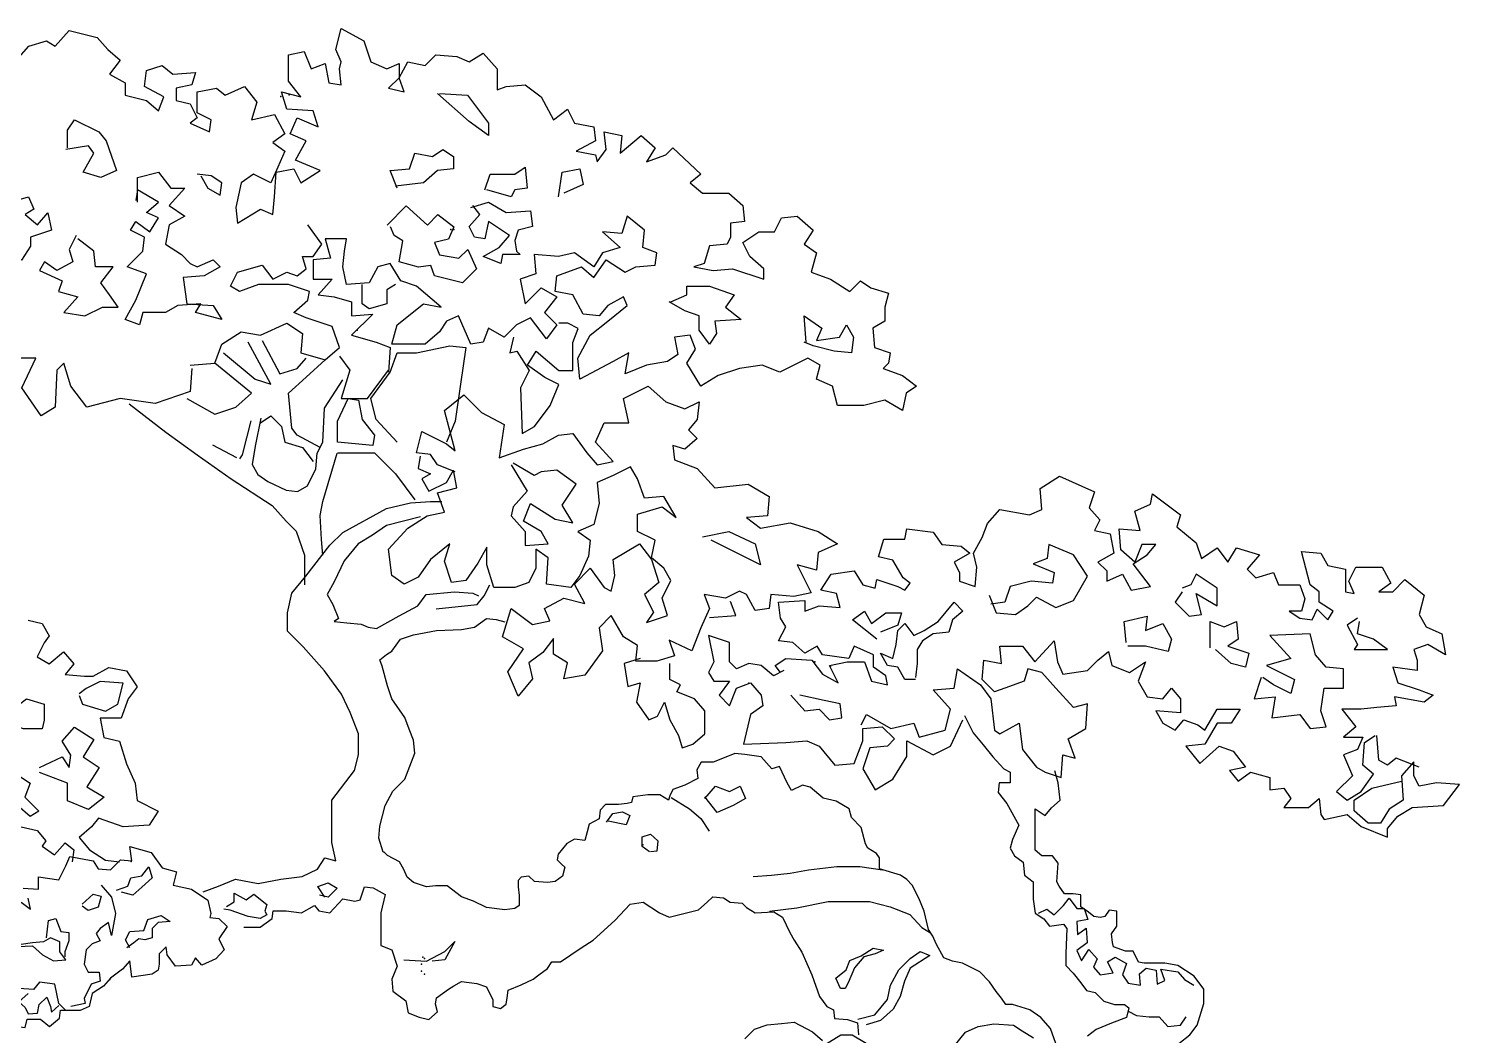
# Model space of a CAD drawing. Extents: x 898 to 1809, y 384 to 1198.
# Drawn here: x 1220 to 1809, y 783 to 1198 of the extents above; entities that cross this region are included whole.
import ezdxf

# ---------------------------------------------------------------- set-up
doc = ezdxf.new("R2010")
doc.units = 0
doc.header["$LTSCALE"] = 0.9
doc.header["$MEASUREMENT"] = 0
doc.header["$PDSIZE"] = 15
doc.layers.add('3', color=3, linetype='CONTINUOUS')
doc.layers.add('4', color=4, linetype='CONTINUOUS')

msp = doc.modelspace()

# ---------------------------------------------------------------- linework, layer by layer
at = {"layer": '3'}
for points in [[(1215.45, 1184.54), (1220.51, 1190.32), (1227.72, 1192.48), (1231.33, 1190.32), (1237.11, 1196.81), (1248.66, 1193.92), (1252.99, 1188.87), (1258.04, 1184.54), (1253.71, 1178.77), (1260.21, 1175.17), (1260.21, 1170.12), (1268.87, 1167.95), (1273.93, 1163.62), (1276.09, 1169.39), (1268.15, 1173.72), (1268.87, 1180.22), (1275.37, 1182.38), (1279.7, 1178.77), (1289.09, 1179.49), (1287.64, 1174.44), (1281.14, 1173), (1281.14, 1167.95), (1286.92, 1166.51), (1289.81, 1160.74), (1286.92, 1158.57), (1294.86, 1154.97), (1295.58, 1160.02), (1289.81, 1162.9), (1289.81, 1171.56), (1297.75, 1173), (1301.36, 1170.12), (1309.3, 1173.72), (1314.35, 1167.23), (1312.19, 1160.02), (1321.57, 1162.18), (1325.9, 1154.25), (1320.85, 1150.64), (1325.9, 1147.03), (1323.01, 1140.54), (1320.13, 1134.05), (1312.91, 1137.65), (1307.86, 1134.05), (1305.69, 1123.95), (1306.41, 1117.45), (1315.8, 1123.23), (1320.85, 1121.06), (1321.57, 1128.28), (1322.29, 1138.37), (1329.51, 1139.82), (1332.4, 1134.05), (1340.34, 1139.1), (1330.23, 1143.42), (1334.57, 1151.36), (1328.07, 1154.25), (1330.96, 1160.74), (1339.62, 1157.13), (1337.45, 1163.62), (1326.62, 1164.35), (1324.46, 1171.56), (1332.4, 1169.39), (1327.35, 1175.89), (1327.35, 1186.71), (1333.84, 1188.15), (1336.73, 1180.94), (1342.51, 1183.1), (1343.95, 1175.17), (1349, 1174.44), (1348.28, 1180.94), (1349, 1183.82), (1346.84, 1188.87), (1349, 1197.53), (1358.39, 1192.48), (1361.28, 1183.82), (1367.77, 1180.94), (1372.83, 1183.1), (1372.83, 1177.33), (1368.49, 1173), (1374.99, 1171.56), (1372.83, 1177.33), (1376.44, 1183.82), (1383.65, 1182.38), (1387.99, 1186.71), (1396.65, 1185.99), (1401.7, 1183.82), (1407.48, 1187.43), (1413.25, 1180.94), (1413.25, 1172.28), (1416.86, 1173.72), (1424.8, 1174.44), (1431.3, 1169.39), (1436.35, 1160.02), (1442.13, 1164.35), (1445.02, 1158.57), (1452.96, 1157.13), (1453.68, 1151.36), (1445.74, 1147.03), (1453.68, 1145.59), (1454.4, 1142.7), (1458.01, 1147.75), (1457.29, 1154.97), (1464.51, 1153.52), (1463.79, 1146.31), (1472.45, 1153.52), (1478.22, 1148.47), (1474.61, 1142.7), (1482.55, 1145.59), (1485.44, 1148.47), (1496.99, 1137.65), (1492.66, 1134.05), (1497.71, 1129.72), (1508.54, 1129.72), (1514.32, 1124.67), (1515.04, 1118.18), (1509.27, 1117.45), (1509.27, 1111.68), (1507.82, 1108.8), (1500.6, 1108.08), (1498.44, 1100.86), (1494.11, 1099.42), (1502.05, 1097.98), (1509.99, 1098.7), (1522.98, 1094.37), (1522.98, 1098.7), (1517.21, 1103.75), (1514.32, 1109.52), (1520.82, 1113.85), (1527.31, 1113.85), (1530.2, 1119.62), (1536.7, 1120.34), (1543.19, 1114.57), (1539.58, 1108.8), (1544.64, 1105.19), (1542.47, 1097.26), (1550.41, 1094.37), (1558.35, 1089.32), (1562.69, 1093.65), (1567.02, 1090.76), (1574.24, 1088.6), (1572.79, 1082.83), (1572.79, 1077.06), (1567.74, 1074.17), (1568.46, 1066.24), (1574.96, 1064.07), (1574.24, 1059.74), (1572.07, 1057.58), (1580.01, 1054.69), (1585.79, 1050.36), (1581.45, 1047.48), (1580.01, 1040.26), (1572.79, 1044.59), (1564.13, 1042.43), (1553.3, 1042.43), (1551.14, 1050.36), (1544.64, 1053.25), (1546.08, 1059.02), (1541.03, 1061.91), (1535.25, 1059.02), (1529.48, 1056.14), (1522.26, 1059.02), (1512.87, 1057.58), (1504.21, 1054.69), (1496.99, 1050.36), (1491.22, 1059.74), (1494.83, 1065.51), (1492.66, 1071.28), (1486.16, 1070.56), (1487.61, 1063.35), (1483.28, 1060.46), (1474.61, 1059.02), (1465.95, 1055.41), (1467.39, 1064.07), (1460.9, 1060.46), (1447.18, 1053.25), (1446.46, 1061.91), (1451.51, 1071.28), (1458.73, 1077.06), (1466.67, 1083.55), (1465.23, 1087.16), (1458.73, 1083.55), (1455.12, 1079.22), (1448.63, 1079.94), (1444.29, 1087.88), (1437.08, 1089.32), (1437.8, 1095.81), (1447.9, 1099.42), (1452.96, 1095.09), (1458.01, 1102.3), (1465.95, 1097.26), (1470.28, 1099.42), (1478.22, 1100.14), (1478.95, 1105.19), (1473.17, 1107.35), (1473.89, 1114.57), (1466.67, 1120.34), (1464.51, 1113.13), (1456.57, 1113.85), (1463.79, 1107.35), (1456.57, 1105.19), (1452.96, 1099.42), (1445.02, 1105.19), (1438.52, 1103.75), (1428.41, 1104.47), (1429.13, 1096.53), (1422.64, 1094.37), (1424.8, 1084.27), (1431.3, 1090.76), (1437.8, 1087.16), (1432.74, 1080.66), (1437.8, 1075.61), (1433.47, 1069.84), (1426.97, 1078.5), (1421.19, 1075.61), (1416.14, 1070.56), (1409.64, 1074.17), (1407.48, 1068.4), (1402.42, 1067.68), (1397.37, 1079.22), (1392.32, 1077.06), (1389.43, 1072.73), (1383.65, 1067.68), (1369.94, 1067.68), (1372.1, 1075.61), (1382.93, 1084.27), (1390.15, 1082.83), (1380.04, 1091.48), (1373.55, 1093.65), (1369.22, 1100.86), (1364.16, 1099.42), (1360.55, 1092.93), (1351.17, 1092.21), (1349.73, 1099.42), (1350.45, 1105.91), (1351.17, 1110.96), (1342.51, 1110.96), (1344.67, 1103.03), (1337.45, 1102.3), (1337.45, 1094.37), (1345.39, 1094.37), (1339.62, 1087.88), (1346.12, 1087.16), (1353.33, 1084.99), (1353.33, 1079.22), (1362, 1079.94), (1353.33, 1071.28), (1363.44, 1068.4), (1369.22, 1066.24), (1368.49, 1056.14)], [(1389.43, 1170.84), (1400.98, 1170.12), (1409.64, 1158.57), (1409.64, 1153.52), (1401.7, 1159.3), (1388.71, 1170.84)], [(1236.39, 1148.47), (1236.39, 1155.69), (1239.27, 1160.02), (1249.38, 1154.97), (1252.27, 1151.36), (1256.6, 1139.1), (1250.1, 1136.21), (1242.88, 1138.37), (1247.22, 1146.31), (1245.05, 1149.2), (1235.67, 1147.75)], [(1372.1, 1131.88), (1369.22, 1139.1), (1377.16, 1139.82), (1379.32, 1146.31), (1386.54, 1144.87), (1390.87, 1147.75), (1395.2, 1144.87), (1395.2, 1139.82), (1388.71, 1139.1), (1382.93, 1134.05), (1371.38, 1132.6)], [(1265.26, 1126.11), (1265.26, 1136.21), (1273.93, 1138.37), (1278.98, 1131.88), (1284.75, 1131.88), (1278.26, 1124.67), (1284.75, 1120.34), (1278.26, 1116.73), (1276.81, 1108.8), (1283.31, 1104.47), (1286.92, 1100.86), (1289.81, 1099.42), (1296.3, 1102.3), (1299.19, 1099.42), (1292.7, 1095.81), (1284.03, 1095.09), (1285.48, 1084.27), (1296.3, 1083.55), (1299.91, 1077.78), (1289.09, 1080.66), (1291.25, 1084.27), (1281.87, 1083.55), (1276.81, 1080.66), (1267.43, 1080.66), (1265.98, 1075.61), (1260.21, 1077.78), (1264.54, 1085.71), (1268.87, 1096.53), (1260.93, 1099.42), (1267.43, 1105.91), (1268.15, 1111.68), (1262.38, 1114.57), (1264.54, 1118.18), (1270.32, 1113.85), (1273.93, 1119.62), (1268.87, 1121.78), (1273.93, 1126.11), (1265.26, 1131.16), (1264.54, 1126.83)], [(1291.25, 1136.93), (1294.14, 1131.88), (1299.19, 1129), (1299.91, 1134.05), (1295.58, 1136.93), (1289.81, 1137.65)], [(1408.2, 1131.16), (1410.36, 1137.65), (1420.47, 1137.65), (1424.8, 1140.54), (1425.52, 1131.88), (1420.47, 1131.16), (1419.03, 1128.28), (1408.92, 1131.16)], [(1438.52, 1128.28), (1439.96, 1138.37), (1447.18, 1139.82), (1448.63, 1133.33), (1440.68, 1129.72)], [(1208.16, 1117.4), (1211.05, 1120.29), (1210.33, 1125.34), (1220.43, 1128.22), (1222.6, 1123.17), (1218.99, 1121.01), (1224.04, 1116.68), (1228.38, 1121.73), (1229.82, 1114.52), (1221.16, 1111.63), (1221.16, 1108.02), (1217.55, 1102.25), (1211.05, 1102.97), (1215.38, 1110.91), (1211.77, 1111.63), (1205.27, 1114.52), (1207.44, 1118.12)], [(1367.89, 1116.67), (1375.83, 1124.6), (1384.49, 1116.67), (1388.83, 1121), (1395.32, 1115.95), (1393.16, 1110.9), (1387.38, 1109.45), (1389.55, 1104.4), (1397.49, 1102.96), (1401.1, 1106.57), (1404.71, 1098.63), (1398.93, 1092.86), (1387.38, 1095.75), (1385.94, 1100.07), (1380.88, 1099.35), (1372.94, 1101.52), (1374.39, 1110.17), (1370.78, 1112.34), (1369.33, 1115.95)], [(1402.42, 1123.95), (1409.64, 1126.11), (1416.86, 1121.78), (1426.97, 1122.5), (1427.69, 1116.01), (1421.92, 1114.57), (1420.47, 1110.24), (1421.19, 1105.91), (1422.64, 1104.47), (1415.42, 1104.47), (1414.7, 1100.86), (1407.48, 1103.75), (1413.97, 1107.35), (1418.31, 1112.4), (1409.64, 1118.18), (1408.2, 1110.96), (1403.87, 1111.68), (1401.7, 1116.01), (1406.03, 1121.06), (1403.15, 1124.67)], [(1286.92, 1059.02), (1297.03, 1059.74), (1299.91, 1067.68), (1307.86, 1072.73), (1315.8, 1071.28), (1326.62, 1076.33), (1333.12, 1072.01), (1332.4, 1064.07), (1342.51, 1061.19), (1348.28, 1066.24), (1345.39, 1074.89), (1334.57, 1078.5), (1329.51, 1080.66), (1335.29, 1085.71), (1336.01, 1089.32), (1327.35, 1092.21), (1315.07, 1092.21), (1307.13, 1089.32), (1303.52, 1091.48), (1306.41, 1097.26), (1316.52, 1100.14), (1320.85, 1094.37), (1326.62, 1097.26), (1330.96, 1095.81), (1334.57, 1098.7), (1333.12, 1103.75), (1337.45, 1103.75), (1341.06, 1108.8), (1335.29, 1116.73)], [(1240, 1112.4), (1237.11, 1106.63), (1238.55, 1101.58), (1232.06, 1097.98), (1227, 1101.58), (1224.84, 1097.98), (1234.22, 1093.65), (1232.78, 1089.32), (1240.72, 1087.16), (1234.94, 1080.66), (1243.61, 1079.22), (1250.82, 1082.83), (1257.32, 1082.83), (1253.71, 1087.88), (1250.1, 1092.93), (1255.16, 1099.42), (1247.94, 1099.42), (1247.22, 1105.91), (1240.72, 1110.96)], [(1371.38, 1092.21), (1367.77, 1090.04), (1367.77, 1084.27), (1360.55, 1082.11), (1357.67, 1084.27), (1357.67, 1092.21)], [(1484.72, 1084.99), (1491.22, 1087.88), (1491.22, 1091.48), (1500.6, 1091.48), (1510.71, 1087.88), (1507.1, 1082.83), (1513.6, 1077.78), (1502.77, 1077.06), (1503.49, 1072.01), (1500.6, 1067.68), (1496.27, 1073.45), (1496.27, 1079.22), (1490.5, 1081.38), (1484, 1084.99)], [(1540.31, 1068.4), (1539.58, 1079.22), (1546.8, 1074.17), (1544.64, 1069.12), (1554.02, 1070.56), (1556.91, 1075.61), (1559.8, 1070.56), (1559.08, 1064.07), (1551.86, 1064.79), (1543.19, 1066.96), (1539.58, 1068.4)], [(1419.87, 1070.5), (1418.42, 1064), (1421.31, 1064.73), (1426.36, 1056.79), (1422.75, 1049.58), (1423.48, 1030.82), (1428.53, 1033.71), (1435.03, 1042.36), (1438.64, 1051.02), (1432.86, 1053.91), (1425.64, 1058.96), (1429.25, 1064.73), (1438.64, 1056.79), (1444.41, 1056.79), (1444.41, 1068.33), (1446.58, 1074.1), (1442.25, 1076.27), (1438.64, 1076.27)], [(1300.64, 1064.07), (1313.63, 1053.25), (1320.13, 1051.09), (1310.74, 1068.4)], [(1316.52, 1069.12), (1323.74, 1055.41), (1330.96, 1057.58), (1334.57, 1061.91)], [(1372.1, 1027.28), (1363.44, 1036.66), (1361.28, 1045.31), (1369.22, 1056.14), (1372.1, 1064.07), (1380.04, 1064.07), (1393.76, 1066.96), (1400.26, 1066.24), (1398.09, 1051.09), (1395.93, 1035.94), (1392.32, 1027.28)], [(1287.64, 1057.58), (1286.92, 1048.2), (1272.48, 1043.15), (1258.04, 1045.31), (1244.33, 1041.71), (1237.83, 1050.36), (1234.94, 1059.74), (1232.06, 1056.86), (1231.33, 1041.71), (1225.56, 1038.1), (1217.62, 1049.64), (1223.39, 1061.91), (1215.45, 1061.91)], [(1285.48, 1045.31), (1297.03, 1038.82), (1305.69, 1041.71), (1312.19, 1047.48), (1297.03, 1059.74)], [(1348.28, 1062.63), (1352.61, 1056.86), (1349, 1045.31), (1359.83, 1045.31), (1368.49, 1056.86)], [(1395.93, 1015.02), (1388.71, 1017.9), (1385.82, 1022.23), (1380.04, 1022.95), (1382.21, 1031.61), (1392.32, 1026.56), (1395.93, 1023.67), (1391.6, 1040.26), (1399.54, 1046.76), (1406.76, 1039.54), (1416.14, 1034.49), (1413.97, 1020.79), (1424.08, 1024.39), (1432.02, 1026.56), (1438.52, 1030.17), (1444.29, 1030.89), (1450.07, 1022.95), (1454.4, 1017.9), (1460.9, 1019.34), (1453.68, 1027.28), (1457.29, 1035.22), (1467.39, 1035.22), (1465.23, 1045.31), (1475.34, 1050.36), (1482.55, 1043.87), (1490.5, 1040.99), (1496.27, 1043.87), (1495.55, 1036.66), (1491.94, 1032.33), (1495.55, 1028.72), (1490.5, 1024.39), (1485.44, 1025.84), (1486.16, 1020.07), (1495.55, 1016.46), (1502.77, 1008.52), (1516.48, 1009.97), (1525.15, 1004.92), (1524.42, 996.98), (1515.76, 996.26), (1521.54, 991.93), (1533.81, 994.1), (1545.36, 990.49), (1553.3, 985.44), (1545.36, 981.83), (1544.64, 974.62), (1536.7, 976.78), (1542.47, 965.24), (1535.25, 963.8), (1525.87, 964.52), (1525.15, 958.75), (1519.37, 958.03), (1515.76, 964.52), (1512.87, 965.96), (1507.1, 963.08), (1498.44, 964.52), (1500.6, 958.75), (1496.99, 950.81), (1493.38, 941.43), (1484, 945.76), (1486.16, 939.27), (1478.95, 937.11), (1470.28, 937.11), (1471, 943.6), (1465.23, 947.2), (1460.18, 955.86), (1455.12, 950.81), (1456.57, 941.43), (1449.35, 931.33), (1440.68, 929.89), (1442.13, 936.38), (1436.35, 939.99), (1436.35, 946.48), (1432.02, 940.71), (1426.25, 936.38), (1427.69, 929.89), (1421.92, 922.68), (1417.58, 932.78), (1424.08, 942.15), (1415.42, 947.2), (1419.03, 958.75), (1427.69, 952.25), (1434.91, 953.7), (1432.74, 958.75), (1440.68, 963.08), (1449.35, 960.91), (1445.02, 968.85), (1451.51, 975.34), (1457.29, 967.4), (1460.18, 965.96), (1461.62, 972.45), (1460.9, 978.95), (1471.73, 985.44), (1476.78, 978.95), (1479.67, 969.57), (1473.89, 964.52), (1477.5, 957.3), (1474.61, 952.98), (1483.28, 955.86), (1481.11, 963.08), (1484.72, 970.29), (1481.83, 975.34), (1476.78, 979.67), (1478.22, 986.88), (1471, 990.49), (1471, 997.7), (1481.11, 1000.59), (1486.89, 996.26), (1481.83, 1004.92), (1473.89, 1004.2), (1471, 1012.13), (1468.12, 1017.18), (1460.9, 1013.57), (1454.4, 1010.69), (1455.12, 1002.03), (1452.96, 993.37), (1446.46, 990.49), (1451.51, 986.88), (1450.79, 980.39), (1447.18, 972.45), (1443.57, 967.4), (1433.47, 968.85), (1434.19, 979.67), (1429.13, 983.27), (1429.13, 975.34), (1426.25, 969.57), (1420.47, 967.4), (1411.81, 967.4), (1408.92, 976.78), (1408.92, 984), (1405.31, 977.5), (1400.26, 970.29), (1394.48, 969.57), (1391.6, 978.22), (1393.76, 985.44), (1385.82, 978.95), (1380.77, 971.73), (1374.99, 968.85), (1369.94, 972.45), (1368.49, 983.27), (1376.44, 991.93), (1384.38, 996.98), (1391.6, 998.42), (1388.71, 1006.36), (1396.65, 1008.52), (1395.2, 1015.74)], [(1347.56, 1027.28), (1347.56, 1035.94), (1351.89, 1045.31), (1356.22, 1044.59), (1357.67, 1036.66), (1362.72, 1030.17), (1362, 1025.84), (1347.56, 1027.28)], [(1311.84, 1036.05), (1308.35, 1022.1), (1307.19, 1020.35)], [(1296.13, 1026.17), (1306.02, 1020.93)], [(1381.49, 1021.51), (1380.77, 1016.46), (1385.82, 1014.29), (1382.21, 1012.13), (1385.1, 1007.08), (1392.32, 1010.69), (1395.2, 1015.74)], [(1419.03, 1017.9), (1425.52, 1007.08), (1419.75, 1000.59), (1419.03, 996.98), (1424.8, 990.49), (1424.8, 984.72), (1434.19, 985.44), (1431.3, 990.49), (1424.08, 994.82), (1426.97, 1002.03), (1437.08, 995.54), (1444.29, 994.1), (1439.96, 1001.31), (1445.74, 1009.97), (1437.8, 1015.74), (1431.3, 1015.02), (1428.41, 1013.57), (1419.75, 1018.62)], [(1529.77, 932.49), (1527.6, 935.38), (1531.93, 938.26), (1542.76, 937.54), (1547.09, 931.77), (1553.59, 928.16), (1549.98, 935.38), (1557.2, 936.82), (1564.42, 936.82), (1567.3, 928.89), (1573.8, 927.44), (1573.08, 931.05), (1568.03, 934.66), (1568.03, 939.71), (1560.08, 943.31), (1557.92, 938.26), (1547.09, 939.71), (1544.92, 943.31), (1539.87, 940.43), (1534.82, 944.76), (1529.04, 945.48), (1531.93, 951.25), (1529.77, 954.86), (1529.04, 961.35), (1539.87, 962.07), (1539.87, 957.74), (1545.65, 959.91), (1554.31, 959.18), (1552.87, 964.96), (1546.37, 966.4), (1550.7, 972.89), (1560.08, 974.33), (1563.69, 968.56), (1568.75, 967.12), (1569.47, 970.73), (1578.13, 967.84), (1581.02, 966.4), (1583.19, 969.28), (1580.3, 971.45), (1575.97, 978.66), (1570.19, 980.1), (1572.36, 987.32), (1581.02, 987.32), (1581.74, 991.65), (1592.57, 990.2), (1596.18, 985.15), (1604.12, 984.43), (1607.73, 981.55), (1601.23, 977.94), (1603.4, 973.61), (1603.4, 970), (1609.9, 967.84), (1610.62, 975.78), (1609.17, 981.55), (1612.78, 988.04), (1614.95, 993.81), (1620, 999.58), (1632.27, 997.42), (1637.33, 999.58), (1636.61, 1008.24), (1644.55, 1013.29), (1658.99, 1006.8), (1656.82, 1000.3), (1661.15, 995.25), (1658.99, 990.93), (1665.48, 989.48), (1666.93, 981.55), (1660.43, 977.94), (1664.04, 974.33), (1664.04, 970), (1670.54, 972.89), (1674.15, 966.4), (1682.09, 967.84), (1674.87, 977.22), (1680.64, 980.83), (1684.25, 985.15), (1678.48, 985.15), (1675.59, 977.94), (1669.81, 982.99), (1669.09, 991.65), (1677.75, 990.93), (1675.59, 998.86), (1682.09, 1001.75), (1682.81, 1006.07), (1694.36, 997.42), (1692.91, 992.37), (1700.86, 985.88), (1703.02, 979.38), (1709.52, 983.71), (1713.85, 977.94), (1717.46, 983.71), (1726.84, 980.83), (1721.79, 975.05), (1725.4, 971.45), (1732.62, 973.61), (1734.78, 968.56), (1743.45, 968.56), (1745.61, 962.79), (1744.17, 957.74), (1739.12, 957.74), (1743.45, 954.86), (1748.5, 954.13), (1750.67, 958.46), (1755, 954.13), (1757.16, 957.74), (1751.39, 961.35), (1751.39, 965.68), (1747.78, 968.56), (1744.17, 982.27), (1752.11, 981.55), (1755, 976.5), (1762.22, 975.05), (1762.22, 965.68), (1765.83, 964.96), (1763.66, 970), (1766.55, 975.78), (1777.38, 975.78), (1780.99, 969.28), (1775.93, 965.68), (1781.71, 965.68), (1786.76, 970.73), (1794.7, 964.23), (1792.54, 956.3), (1795.42, 951.25), (1801.92, 948.36), (1803.37, 939.71), (1796.15, 944.03), (1790.37, 941.87), (1791.81, 937.54), (1791.81, 933.21), (1781.71, 934.66), (1783.87, 928.16), (1792.54, 925.28), (1798.31, 923.11), (1794.7, 920.23), (1782.43, 922.39), (1783.15, 918.79), (1775.21, 918.06), (1768.71, 917.34), (1760.77, 917.34), (1766.55, 910.13), (1761.49, 905.8), (1769.44, 905.8), (1767.27, 900.75), (1761.49, 898.59), (1765.1, 889.93), (1758.61, 883.44), (1762.94, 879.83), (1768.71, 883.44), (1773.77, 890.65), (1769.44, 894.26), (1770.16, 903.64), (1774.49, 906.52)], [(1497.71, 988.32), (1508.54, 990.49), (1519.37, 985.44), (1521.54, 976.78), (1501.32, 986.88)], [(1615.67, 964.23), (1618.56, 957.02), (1626.5, 956.3), (1631.55, 959.91), (1635.16, 963.51), (1643.1, 959.18), (1650.32, 962.07), (1656.1, 972.17), (1650.32, 980.83), (1640.22, 985.15), (1639.49, 979.38), (1633.72, 977.22), (1642.38, 973.61), (1641.66, 969.28), (1633, 970), (1624.33, 967.84), (1622.17, 961.35), (1616.39, 960.63)], [(1695.08, 965.68), (1692.19, 961.35), (1697.97, 955.58), (1703.02, 956.3), (1700.86, 964.96), (1709.52, 959.91), (1709.52, 967.12), (1700.86, 972.89), (1698.69, 968.56), (1695.08, 967.12)], [(1388.07, 958.71), (1404.94, 960.46), (1407.85, 963.95), (1410.18, 968.6)], [(1500.6, 955.14), (1511.43, 955.86), (1509.27, 961.63)], [(1585.35, 929.61), (1581.02, 929.61), (1578.13, 934.66), (1573.8, 935.38), (1570.91, 940.43), (1575.97, 938.26), (1577.41, 944.03), (1578.13, 949.81), (1581.02, 952.69), (1584.63, 947.64), (1588.96, 949.81), (1594.74, 953.41), (1601.23, 961.35), (1604.84, 957.74), (1600.51, 954.13), (1599.07, 949.08), (1592.57, 948.36), (1588.24, 945.48), (1586.07, 941.87), (1586.07, 936.1), (1585.35, 930.33)], [(1220.28, 954.01), (1226.05, 952.57), (1228.94, 947.52), (1226.78, 944.64), (1223.89, 938.86), (1228.94, 935.98), (1234.72, 941.03), (1239.05, 935.98), (1235.44, 931.65), (1243.38, 930.93), (1246.99, 930.93), (1253.49, 934.54), (1260.7, 933.09), (1265.04, 926.6), (1261.43, 921.55), (1258.54, 913.62), (1249.88, 913.62), (1251.32, 905.68), (1257.82, 904.24), (1260.7, 894.86), (1264.31, 886.92), (1265.04, 879.71), (1273.7, 875.38), (1270.09, 869.61), (1259.26, 868.89), (1249.15, 872.5), (1246.27, 868.89), (1241.21, 864.56), (1245.54, 859.51), (1252.04, 855.18), (1257.82, 854.46)], [(1569.47, 946.2), (1559.36, 954.13), (1564.42, 957.74), (1567.3, 952.69), (1573.08, 957.02), (1579.58, 957.02), (1578.13, 951.97), (1570.91, 949.08)], [(1671.98, 944.76), (1671.26, 953.41), (1680.64, 955.58), (1679.92, 949.81), (1687.14, 952.69), (1690.75, 946.2), (1689.3, 941.15), (1679.92, 943.31), (1672.7, 943.31)], [(1767.27, 954.86), (1762.94, 951.97), (1767.27, 944.03), (1765.83, 941.87), (1779.54, 941.87), (1773.77, 946.2), (1767.27, 948.36), (1767.99, 953.41)], [(1706.63, 942.59), (1706.63, 953.41), (1712.41, 951.25), (1717.46, 953.41), (1718.18, 946.2), (1713.85, 943.31), (1722.51, 940.43), (1721.07, 934.66), (1715.29, 936.1), (1708.8, 941.87)], [(1727.57, 930.33), (1724.68, 921.67), (1733.34, 922.39), (1731.9, 913.74), (1743.45, 915.18), (1747.78, 909.41), (1754.28, 910.13), (1752.11, 916.62), (1753.55, 926), (1761.49, 926), (1761.49, 933.94), (1754.28, 934.66), (1749.94, 939.71), (1747.78, 948.36), (1731.18, 947.64), (1739.84, 938.26), (1729.73, 935.38), (1741.28, 929.61), (1739.84, 923.84), (1732.62, 927.44), (1728.29, 930.33)], [(1531.21, 933.21), (1526.88, 931.05), (1521.82, 935.38), (1516.77, 936.1), (1511.72, 933.94), (1508.83, 936.82), (1508.83, 944.76), (1500.17, 947.64), (1502.33, 936.82), (1500.17, 932.49), (1502.33, 928.89), (1508.83, 928.89), (1504.5, 923.11), (1508.83, 918.79), (1511.72, 926), (1517.49, 928.16), (1521.82, 923.11), (1522.55, 918.79), (1517.49, 915.18), (1514.61, 902.91), (1531.93, 903.64), (1540.59, 904.36), (1545.65, 902.19), (1552.14, 894.26), (1560.08, 894.98), (1563.69, 904.36), (1563.69, 909.41), (1571.64, 910.13), (1576.69, 905.08), (1573.8, 902.19), (1566.58, 901.47), (1563.69, 892.82), (1568.75, 884.16), (1575.97, 888.49), (1581.74, 897.87), (1581.74, 904.36), (1592.57, 898.59), (1599.79, 902.19), (1604.84, 913.01)], [(1562.97, 910.85), (1565.14, 915.18), (1575.24, 909.41), (1584.63, 911.57), (1586.8, 905.8), (1597.62, 908.69), (1599.79, 917.34), (1592.57, 925.28), (1601.23, 926), (1602.68, 933.94), (1612.06, 927.44), (1616.39, 921.67), (1617.84, 908.69), (1620, 907.24), (1627.94, 911.57), (1629.39, 900.75), (1635.16, 893.54), (1638.77, 891.37), (1645.27, 889.21), (1645.99, 898.59), (1651.04, 897.14), (1648.16, 905.08), (1655.38, 909.41), (1656.1, 919.51), (1650.32, 918.06), (1643.1, 926), (1637.33, 932.49), (1631.55, 933.94), (1630.11, 928.89), (1622.17, 926), (1617.84, 924.56), (1612.78, 929.61), (1613.51, 937.54), (1620.72, 936.1), (1620, 943.31), (1629.39, 943.31), (1634.44, 936.82), (1642.38, 945.48), (1643.83, 936.82), (1645.99, 931.77), (1656.1, 933.21), (1660.43, 937.54), (1664.76, 941.15), (1666.2, 935.38), (1673.42, 932.49), (1679.92, 936.82), (1677.03, 928.89), (1680.64, 922.39), (1687.14, 921.67), (1690.75, 926), (1694.36, 921.67), (1694.36, 915.9), (1684.25, 916.62), (1687.14, 911.57), (1692.19, 908.69), (1695.8, 913.01), (1701.58, 910.85), (1704.46, 908.69), (1709.52, 917.34), (1718.9, 917.34), (1715.29, 911.57), (1709.52, 911.57), (1704.46, 902.91), (1696.52, 902.19), (1702.3, 894.98), (1710.24, 902.19), (1716.02, 900.03), (1721.07, 893.54), (1714.57, 892.09), (1718.18, 887.77), (1723.23, 891.37), (1731.18, 889.21), (1731.18, 884.16), (1736.95, 884.88), (1739.84, 880.55), (1736.95, 876.94), (1747.06, 876.94), (1751.39, 880.55), (1752.11, 874.06), (1753.55, 871.89), (1762.94, 874.06), (1768.71, 869.01), (1779.54, 864.68), (1779.54, 868.29), (1783.87, 873.34), (1789.65, 876.94), (1802.64, 877.67), (1809.14, 886.32), (1799.76, 887.04), (1792.54, 885.6), (1790.37, 889.93), (1790.37, 895.7), (1785.32, 889.93), (1786.04, 879.83), (1780.26, 876.22), (1776.65, 870.45), (1771.6, 870.45), (1765.83, 875.5), (1765.83, 879.83), (1773.05, 884.88), (1785.32, 887.77)], [(1472.01, 938.26), (1465.52, 936.1), (1466.96, 926.72), (1472.01, 928.16), (1470.57, 920.23), (1475.62, 913.01), (1479.23, 914.46), (1482.12, 920.23), (1484.29, 913.01), (1487.89, 906.52), (1489.34, 901.47), (1493.67, 902.91), (1498.72, 907.24), (1498.72, 916.62), (1494.39, 921.67), (1487.17, 924.56), (1488.62, 927.44), (1484.29, 929.61), (1484.29, 936.1)], [(1241.21, 922.99), (1242.66, 919.39), (1252.04, 916.5), (1257.09, 919.39), (1259.26, 928.04), (1249.88, 928.76), (1244.1, 925.88), (1241.21, 923.71)], [(1213.78, 917.22), (1219.56, 921.55), (1226.78, 919.39), (1226.78, 912.89), (1226.05, 909.29), (1218.11, 909.29), (1213.06, 911.45), (1213.06, 918.67)], [(1534.1, 923.11), (1539.87, 916.62), (1545.65, 917.34), (1549.98, 913.01), (1555.03, 913.74), (1554.31, 919.51), (1547.81, 920.95), (1537.71, 923.11)], [(1224.85, 893.38), (1234.23, 897.71), (1237.12, 893.38), (1237.84, 898.43), (1234.23, 904.2), (1239.28, 909.97), (1247.23, 904.92), (1242.89, 897.71), (1249.39, 893.38), (1244.34, 885.44), (1251.56, 881.12), (1245.06, 876.07), (1236.4, 879.67), (1236.4, 886.89), (1224.85, 891.22)], [(1792.54, 893.54), (1783.15, 897.14), (1779.54, 894.26), (1775.93, 896.42), (1775.21, 906.52)], [(1216.67, 889.81), (1221, 886.92), (1218.83, 881.15), (1224.61, 875.38), (1221, 873.22), (1215.95, 877.55)], [(1498.72, 880.55), (1503.05, 885.6), (1508.83, 883.44), (1513.16, 885.6), (1515.33, 880.55), (1510.27, 877.67), (1503.78, 874.78), (1498.72, 881.27)], [(1484.8, 881.03), (1492.37, 876.38), (1497.02, 872.31), (1500.51, 867.07)], [(1458.18, 870.9), (1460.87, 874.37), (1464.73, 875.14), (1467.81, 873.6), (1466.27, 869.75), (1458.95, 871.29)], [(1217.39, 868.89), (1223.89, 867.45), (1227.5, 863.12), (1226.05, 860.95), (1231.11, 857.35), (1235.44, 862.4), (1239.05, 859.51), (1238.33, 854.46)], [(1475.9, 858.58), (1472.82, 860.89), (1472.82, 864.74), (1476.28, 865.9), (1479.37, 863.2), (1478.98, 858.97), (1476.28, 858.58)], [(1218.21, 843.71), (1224.47, 843.3), (1224.47, 848.3), (1232.81, 847.05), (1235.73, 852.89), (1237.4, 856.64), (1247, 854.97), (1249.09, 851.64), (1254.09, 851.22), (1258.27, 855.39), (1262.86, 854.97), (1262.02, 860.81), (1270.78, 858.31), (1275.37, 852.05), (1281.22, 850.39), (1279.96, 844.97), (1287.48, 843.3), (1294.15, 838.71), (1295.4, 833.29), (1294.99, 831.62), (1298.74, 831.21), (1302.08, 827.87), (1298.74, 822.87), (1300.83, 818.28), (1297.49, 814.53), (1291.65, 812.02), (1289.14, 814.94), (1287.48, 812.02), (1280.8, 811.61), (1277.46, 816.19), (1277.04, 819.53), (1274.12, 816.61), (1274.12, 812.44), (1273.7, 809.94), (1271.2, 808.27), (1262.86, 807.02), (1262.02, 813.69), (1259.1, 810.36), (1254.09, 806.6), (1251.17, 803.27), (1246.58, 800.35), (1245.33, 794.93), (1241.57, 793.26), (1233.65, 793.26)], [(1256.6, 842.88), (1261.19, 844.55), (1262.44, 847.88), (1267.03, 848.72), (1269.95, 852.47), (1271.2, 847.88), (1267.03, 844.13), (1263.27, 840.8), (1258.68, 842.05)], [(1250.34, 844.97), (1254.51, 839.96), (1256.18, 833.29), (1254.51, 824.12), (1253.26, 829.54), (1249.92, 827.04), (1248.25, 824.95), (1249.92, 822.03), (1246.58, 820.78), (1244.08, 818.28), (1243.24, 812.44), (1244.91, 809.1), (1249.5, 809.1), (1249.92, 805.35), (1246.16, 804.1), (1243.24, 798.26), (1243.66, 796.18), (1237.82, 794.93)], [(1342.28, 840.03), (1339.39, 844.36), (1343.72, 845.8), (1347.33, 843.64), (1343.72, 840.03), (1340.11, 840.75)], [(1217.37, 837.88), (1221.13, 834.96), (1220.29, 839.54)], [(1242.41, 837.04), (1247, 841.21), (1250.34, 840.38), (1249.09, 835.79), (1244.91, 834.54), (1242.41, 836.21)], [(1301.87, 836.17), (1304.95, 838.1), (1304.95, 841.56), (1309.96, 838.87), (1313.04, 841.18), (1318.44, 836.94), (1317.67, 834.25), (1318.44, 832.71), (1315.74, 831.17), (1310.73, 831.94), (1303.41, 834.63), (1300.71, 835.02)], [(1635.89, 833.42), (1639.36, 834.96), (1642.44, 832.65), (1646.29, 836.5), (1648.6, 839.58), (1651.69, 835.35), (1654.77, 835.35), (1656.31, 830.73), (1651.69, 829.96), (1652.07, 824.57), (1655.54, 827.26), (1655.92, 821.1), (1651.69, 818.02), (1653.61, 813.79), (1656.7, 818.41), (1660.16, 814.56), (1658.62, 811.09), (1661.32, 808.01), (1666.71, 808.78), (1664.4, 813.4), (1667.48, 815.33), (1672.11, 812.63), (1670.57, 808.01), (1672.88, 804.55), (1677.89, 803.78), (1677.5, 808.4), (1680.2, 810.71), (1684.44, 809.94), (1684.82, 804.16), (1687.9, 805.7), (1686.36, 810.32), (1693.3, 809.17), (1695.99, 806.09), (1699.85, 803.78)], [(1227.8, 823.28), (1228.64, 830.37), (1231.56, 831.21), (1233.65, 825.78), (1236.98, 825.37), (1236.98, 822.03), (1235.31, 817.44), (1235.31, 815.36)], [(1262.02, 819.11), (1260.35, 822.45), (1262.02, 825.78), (1267.86, 826.2), (1269.53, 830.79), (1274.96, 832.46), (1278.71, 829.95), (1273.7, 829.54), (1271.2, 827.04), (1271.2, 823.28), (1268.28, 822.45), (1265.78, 822.87), (1263.69, 821.2), (1260.77, 819.11)], [(1212.78, 819.53), (1221.96, 819.95), (1226.13, 816.19), (1230.72, 813.69), (1235.73, 814.11), (1233.23, 817.44), (1233.23, 821.61), (1229.47, 823.28), (1226.55, 821.61), (1221.96, 821.2), (1213.62, 819.95)], [(1374.82, 814.16), (1384.14, 813.58), (1391.7, 817.65), (1395.77, 821.72), (1391.7, 814.16), (1386.46, 813.58)], [(1554.49, 802.37), (1552.57, 806.61), (1556.81, 810.07), (1558.35, 813.92), (1562.97, 815.85), (1567.98, 818.93), (1572.22, 818.16), (1568.75, 816.62), (1564.13, 815.46), (1560.27, 810.84), (1557.58, 804.68), (1556.42, 802.37), (1554.49, 802.37)], [(1561.61, 789.74), (1568.6, 791.48), (1573.83, 797.88), (1575, 803.69), (1578.49, 810.09), (1583.14, 814.74), (1587.22, 817.65), (1591.29, 815.9), (1583.14, 810.67), (1580.82, 805.44), (1579.07, 799.04), (1576.16, 793.81), (1570.92, 789.16), (1565.1, 787.41)], [(1235.73, 793.26), (1232.81, 796.18), (1231.14, 804.1), (1224.88, 804.93), (1222.38, 802.02), (1216.54, 802.43)], [(1220.19, 800.37), (1216.34, 796.9), (1219.04, 794.59), (1220.19, 791.9), (1224.04, 792.28), (1224.81, 795.75), (1227.9, 798.83), (1229.44, 794.98), (1229.82, 792.67), (1232.91, 795.36)], [(1672.84, 793.05), (1676.33, 791.31), (1681.56, 790.73), (1685.64, 790.73), (1689.13, 786.66), (1694.37, 787.24), (1696.69, 790.73)], [(1599.52, 772.12), (1600.68, 777.93), (1605.92, 784.33), (1611.15, 786.66), (1617.56, 787.82), (1625.7, 787.24), (1629.19, 784.91), (1633.85, 782.01)]]:
    msp.add_lwpolyline(points, dxfattribs=at)
for p in [(1324.17, 1169.61), (1327.67, 1170.2), (1394.21, 1114.79), (1395.37, 1114.79), (1355.66, 1073.38), (1543.92, 936.84), (1550.31, 935.1), (1516.77, 928.07), (1473.13, 861.47), (1262.68, 854.62), (1382.69, 815.29), (1383.27, 814.71), (1382.1, 812.38), (1382.1, 809.46), (1383.27, 808.3), (1253.85, 806.11)]:
    msp.add_point(p, dxfattribs=at)
at = {"layer": '4'}
for points in [[(1340.34, 1025.12), (1330.96, 1030.17), (1328.79, 1033.05), (1327.35, 1047.48), (1334.57, 1053.97), (1342.51, 1061.19)], [(1315.91, 1037.21), (1313.59, 1025.58), (1312.42, 1018.02), (1314.75, 1013.95), (1318.82, 1011.05), (1326.39, 1007.56), (1331.04, 1006.98), (1335.12, 1009.3), (1338.61, 1016.28), (1339.19, 1022.68), (1341.52, 1027.33), (1342.1, 1041.28), (1349.66, 1052.91)], [(1261.8, 1043.03), (1276.93, 1031.4), (1289.73, 1022.1), (1303.7, 1012.21), (1320.57, 1001.16), (1326.39, 994.77), (1330.46, 990.69), (1333.95, 980.81), (1333.95, 968.6)], [(1315.8, 1035.22), (1320.13, 1038.1), (1324.46, 1033.77), (1325.9, 1027.28), (1333.12, 1025.12), (1337.45, 1019.34)], [(1341.52, 980.81), (1340.94, 987.21), (1340.35, 997.09), (1341.52, 1002.91), (1347.34, 1022.68)], [(1347.56, 1022.95), (1362.72, 1022.95), (1371.38, 1014.29), (1379.32, 1003.47)], [(1292.2, 842.14), (1298.6, 844.46), (1305.58, 847.37), (1314.89, 845.63), (1324.2, 847.37), (1332.93, 848.53), (1339.33, 851.44), (1342.24, 856.09), (1346.9, 854.93), (1345.15, 862.49), (1345.15, 872.96), (1345.15, 879.93), (1354.46, 892.14), (1356.21, 898.54), (1356.21, 907.26), (1352.71, 915.99), (1349.22, 923.54), (1342.1, 933.13), (1333.37, 943.01), (1326.97, 949.41), (1326.97, 956.97), (1328.72, 965.11), (1334.54, 972.09), (1344.43, 984.88), (1349.66, 990.11), (1367.7, 1000), (1377.6, 1002.32), (1385.74, 1002.91), (1390.4, 1002.91)], [(1381.67, 996.51), (1367.7, 993.02), (1361.88, 988.95), (1356.07, 985.46), (1350.25, 978.48), (1346.17, 969.76), (1343.26, 964.53), (1345.59, 960.46), (1347.92, 954.64), (1346.17, 953.48), (1351.41, 952.9), (1357.23, 952.32), (1360.14, 951.15), (1363.63, 950.57), (1372.94, 955.81), (1380.51, 959.88), (1384, 964.53), (1395.63, 965.69), (1403.2, 965.11), (1405.53, 963.95)], [(1643.12, 779.67), (1640.88, 785.93), (1636.85, 790.4), (1632.37, 793.53), (1625.21, 795.77), (1622.53, 795.77), (1620.74, 798.45), (1618.5, 801.14), (1615.81, 805.16), (1611.78, 809.19), (1604.62, 812.77), (1600.59, 813.66), (1597.01, 815), (1593.88, 820.82), (1592.54, 823.95), (1590.75, 826.63), (1588.95, 834.24), (1586.72, 839.61), (1584.03, 844.97), (1581.79, 847.21), (1579.11, 849), (1570.6, 851.68), (1570.6, 856.16), (1569.26, 857.94), (1565.68, 860.18), (1564.78, 861.97), (1562.99, 868.68), (1558.96, 872.71), (1558.07, 876.28), (1552.7, 879.42), (1547.33, 880.76), (1541.95, 885.23), (1538.82, 886.13), (1534.34, 883.89), (1532.55, 887.02), (1529.42, 893.73), (1526.29, 892.84), (1521.81, 897.76), (1515.1, 898.65), (1511.07, 899.1), (1506.59, 897.31), (1502.12, 895.52), (1497.19, 895.52), (1495.4, 892.39), (1495.85, 888.81), (1490.48, 886.13), (1485.55, 884.34), (1484.21, 881.65), (1483.76, 879.86), (1480.18, 882.1), (1475.26, 882.1), (1468.99, 881.21), (1468.54, 878.97), (1466.75, 878.52), (1463.17, 878.07), (1457.8, 878.07), (1455.56, 875.84), (1455.12, 872.26), (1451.09, 870.02), (1450.19, 866.89), (1449.3, 863.31), (1445.07, 863.88), (1441.94, 862.09), (1438.36, 857.61), (1437.91, 855.38), (1439.7, 853.59), (1441.05, 852.25), (1440.15, 848.67), (1437.02, 846.43), (1433.88, 845.98), (1428.51, 846.43), (1426.27, 848.67), (1423.14, 848.22), (1421.8, 846.88), (1421.8, 844.2), (1422.25, 840.62), (1422.25, 836.59), (1420.45, 835.25), (1416.43, 834.8), (1408.82, 835.7), (1403.45, 838.38), (1398.52, 840.17), (1392.7, 844.64), (1387.78, 844.64), (1384.2, 844.2), (1378.83, 845.98), (1376.14, 848.22), (1374.8, 851.35), (1373.01, 854.48), (1368.08, 857.17), (1366.74, 858.51), (1366.29, 858.51), (1364.5, 864.32), (1364.95, 869.25), (1367.19, 877.74), (1370.32, 883.56), (1375.25, 888.48), (1379.27, 899.21), (1378.83, 904.58), (1377.04, 909.06), (1375.25, 913.98), (1369.87, 921.58), (1368.08, 926.95), (1365.85, 935), (1364.95, 937.68), (1367.64, 939.92), (1369.87, 941.26), (1373.45, 946.18), (1378.83, 947.97), (1388.23, 949.76), (1398.52, 950.21), (1403.89, 951.1), (1408.82, 954.68), (1412.85, 954.23), (1416.43, 953.34)], [(1605.52, 914.75), (1609.1, 907.6), (1613.13, 902.68), (1617.16, 897.76), (1621.63, 892.84), (1624.32, 891.49), (1624.32, 887.02), (1619.84, 887.02), (1619.39, 882.99), (1622.97, 878.52), (1627.9, 869.58), (1625.21, 863.76), (1624.32, 860.18), (1626.11, 857.05), (1629.69, 854.37), (1630.14, 849), (1633.72, 846.31), (1633.72, 839.16), (1634.61, 833.34), (1638.19, 831.11), (1640.43, 827.98), (1646.25, 828.87), (1647.59, 827.08), (1647.15, 816.79), (1647.15, 811.87), (1650.28, 808.74), (1653.41, 804.72), (1655.65, 801.58), (1659.23, 800.69), (1662.81, 797.11), (1667.29, 795.77), (1671.32, 795.77), (1673.11, 794.43), (1672.21, 790.4), (1665.95, 788.16), (1659.68, 785.48), (1656.1, 782.8)], [(1693.7, 779.67), (1698.17, 783.24), (1701.31, 787.27), (1703.99, 796.22), (1703.99, 802.03), (1699.97, 807.4), (1693.25, 811.87), (1687.88, 812.77), (1679.37, 812.77), (1677.14, 813.21), (1674.9, 817.69), (1671.76, 817.69), (1666.84, 819.48), (1666.39, 821.27), (1665.95, 824.84), (1668.18, 827.98), (1668.18, 834.24), (1665.05, 834.68), (1663.26, 832), (1661.47, 831.55), (1658.78, 832), (1656.55, 833.79), (1653.41, 836.03), (1653.41, 840.95), (1650.28, 841.39), (1646.7, 841.39), (1644.46, 844.53), (1643.56, 846.31), (1644.01, 853.92), (1641.77, 857.05), (1637.3, 857.05), (1634.61, 859.29), (1634.61, 873.15), (1634.61, 876.28), (1638.64, 873.6), (1641.33, 876.73), (1644.91, 879.86), (1644.01, 887.02), (1642.67, 891.94)], [(1518.55, 848.52), (1526.16, 848.97), (1533.77, 849.86), (1541.38, 851.21), (1553.02, 852.55), (1562.42, 852.55), (1571.82, 851.21)], [(1309, 827.65), (1315.71, 827.65), (1320.64, 831.22), (1321.08, 834.35), (1326.45, 834.35), (1332.72, 833.46), (1338.09, 836.59), (1339.88, 834.35), (1344.36, 833.46), (1349.73, 839.28), (1354.65, 838.38), (1356.89, 838.83), (1358.68, 844.2), (1362.26, 843.75), (1367.19, 841.06), (1365.4, 833.46), (1365.4, 827.2), (1365.4, 820.04), (1369.87, 818.25), (1372.11, 811.54), (1369.87, 806.17), (1370.32, 801.25), (1375.69, 797.23), (1376.59, 792.31), (1381.06, 790.52), (1385.09, 789.62), (1388.67, 792.75), (1387.78, 795.89), (1388.23, 798.57), (1393.15, 802.15), (1395.39, 803.49), (1398.52, 805.28), (1404.79, 804.39), (1408.82, 803.04), (1411.5, 797.68), (1411.5, 794.99), (1414.64, 794.1), (1416.87, 795.89), (1417.32, 798.57), (1417.77, 801.7), (1423.14, 803.94), (1428.06, 806.17), (1430.3, 807.96), (1433.88, 810.65), (1435.67, 813.33), (1439.26, 813.33), (1447.76, 819.15), (1452.68, 822.28), (1461.64, 830.33), (1467.9, 837.04), (1473.27, 837.93), (1479.99, 833.46), (1484.02, 831.67), (1496.1, 834.8), (1499.68, 837.93), (1501.92, 840.17), (1506.4, 839.72), (1509.08, 837.93), (1514.01, 837.49), (1515.8, 835.7), (1519.38, 833.46), (1526.99, 833.91), (1530.57, 831.67), (1533.7, 825.41), (1535.49, 822.28), (1538.63, 817.36), (1542.66, 807.96), (1545.79, 799.02), (1548.92, 794.99), (1551.61, 793.65), (1552.06, 790.07), (1557.43, 789.62), (1561.46, 788.28), (1561.9, 783.36)], [(1525.27, 834.21), (1536.46, 835.55), (1549.44, 838.23), (1558.39, 838.23), (1566.45, 838.23), (1574.95, 836), (1583.01, 832.87), (1587.93, 827.5), (1591.51, 825.26)], [(1162.24, 800.94), (1179.77, 800.94), (1183.94, 799.69), (1187.7, 799.69), (1190.62, 802.19), (1195.62, 803.03), (1195.62, 798.86), (1191.03, 793.85), (1193.95, 790.1), (1198.54, 788.43), (1199.38, 785.1), (1204.8, 784.68), (1210.23, 786.35), (1215.65, 786.76), (1218.99, 786.35), (1219.83, 789.68), (1225.25, 789.68), (1229.01, 786.76), (1233.18, 790.1), (1233.6, 793.44)], [(1515.06, 781.6), (1519.13, 785.67), (1524.37, 787.41), (1530.19, 787.99), (1535.43, 788.57), (1542.99, 784.5), (1547.07, 781.01)], [(1548.23, 779.27), (1554.63, 783.34), (1559.29, 783.34), (1565.1, 779.85)]]:
    msp.add_lwpolyline(points, dxfattribs=at)

doc.saveas('drawing.dxf')
